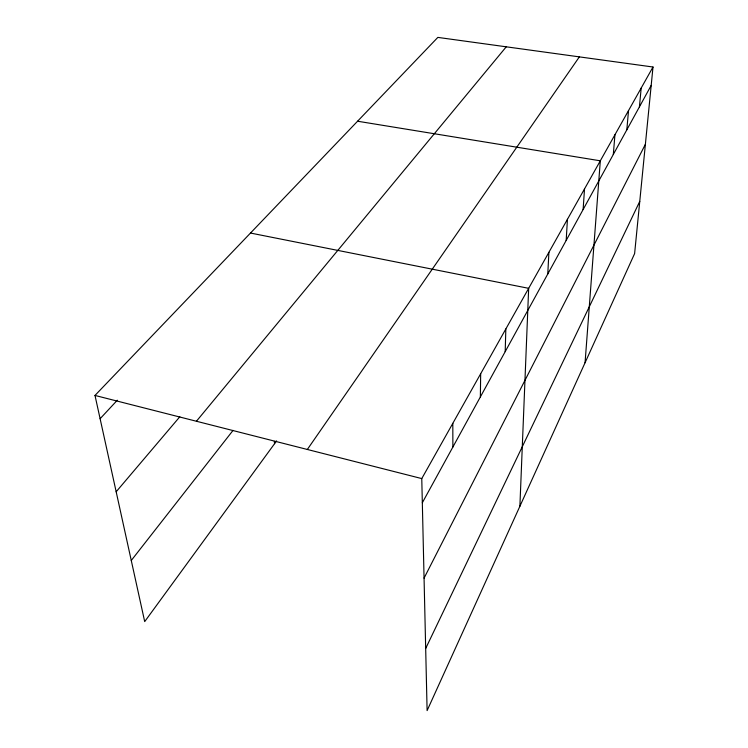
<?xml version="1.0" encoding="UTF-8"?>
<svg xmlns="http://www.w3.org/2000/svg" width="748" height="748" viewBox="0 0 748 748"><rect width="100%" height="100%" fill="white"/><g stroke="black" fill="none" stroke-linecap="round" stroke-linejoin="round"><path stroke-width="1.12" d="M480.356 396.926L480.674 373.748M505.199 351.625L505.835 328.961M519.888 506.265L528.668 288.326L250.496 233.049M547.788 273.964L548.892 252.338M566.18 240.435L567.442 219.304M583.122 209.534L584.525 188.898M585.058 362.743L600.307 160.811L357.572 121.223M613.313 154.471L614.94 134.78M626.824 129.834L628.526 110.592M639.418 106.871L641.186 88.058M653.004 67.011L634.613 253.6L427.108 710.6L421.769 478.589L653.004 67.011L437.842 37.4L94.996 395.44L144.701 621.607L276.62 440.89M425.677 648.488L639.755 201.38M424.06 578.139L645.384 144.299M422.33 502.75L651.19 85.403M307.334 449.473L579.363 56.876M131.265 560.486L233.039 430.399M196.425 421.255L506.256 46.815M116.164 491.773L179.829 416.748M100.11 418.721L117.314 400.208M94.996 395.44L421.769 478.589M274.32 441.357L274.581 443.676M452.811 423.349L452.877 447.033"/></g></svg>
